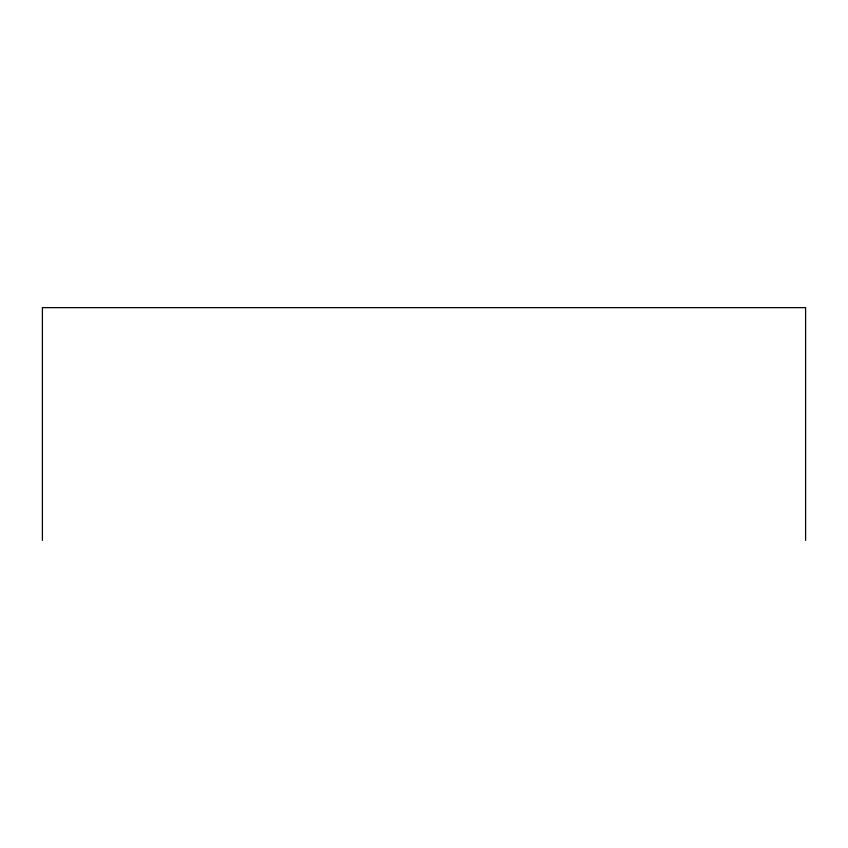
<?xml version="1.0" encoding="UTF-8"?>
<svg xmlns="http://www.w3.org/2000/svg" width="848" height="848" viewBox="0 0 848 848"><rect width="100%" height="100%" fill="white"/><g stroke="black" fill="none" stroke-linecap="round" stroke-linejoin="round"><path stroke-width="1.27" d="M805.6 540.367L805.6 307.633L42.4 307.633L42.4 540.367"/></g></svg>
